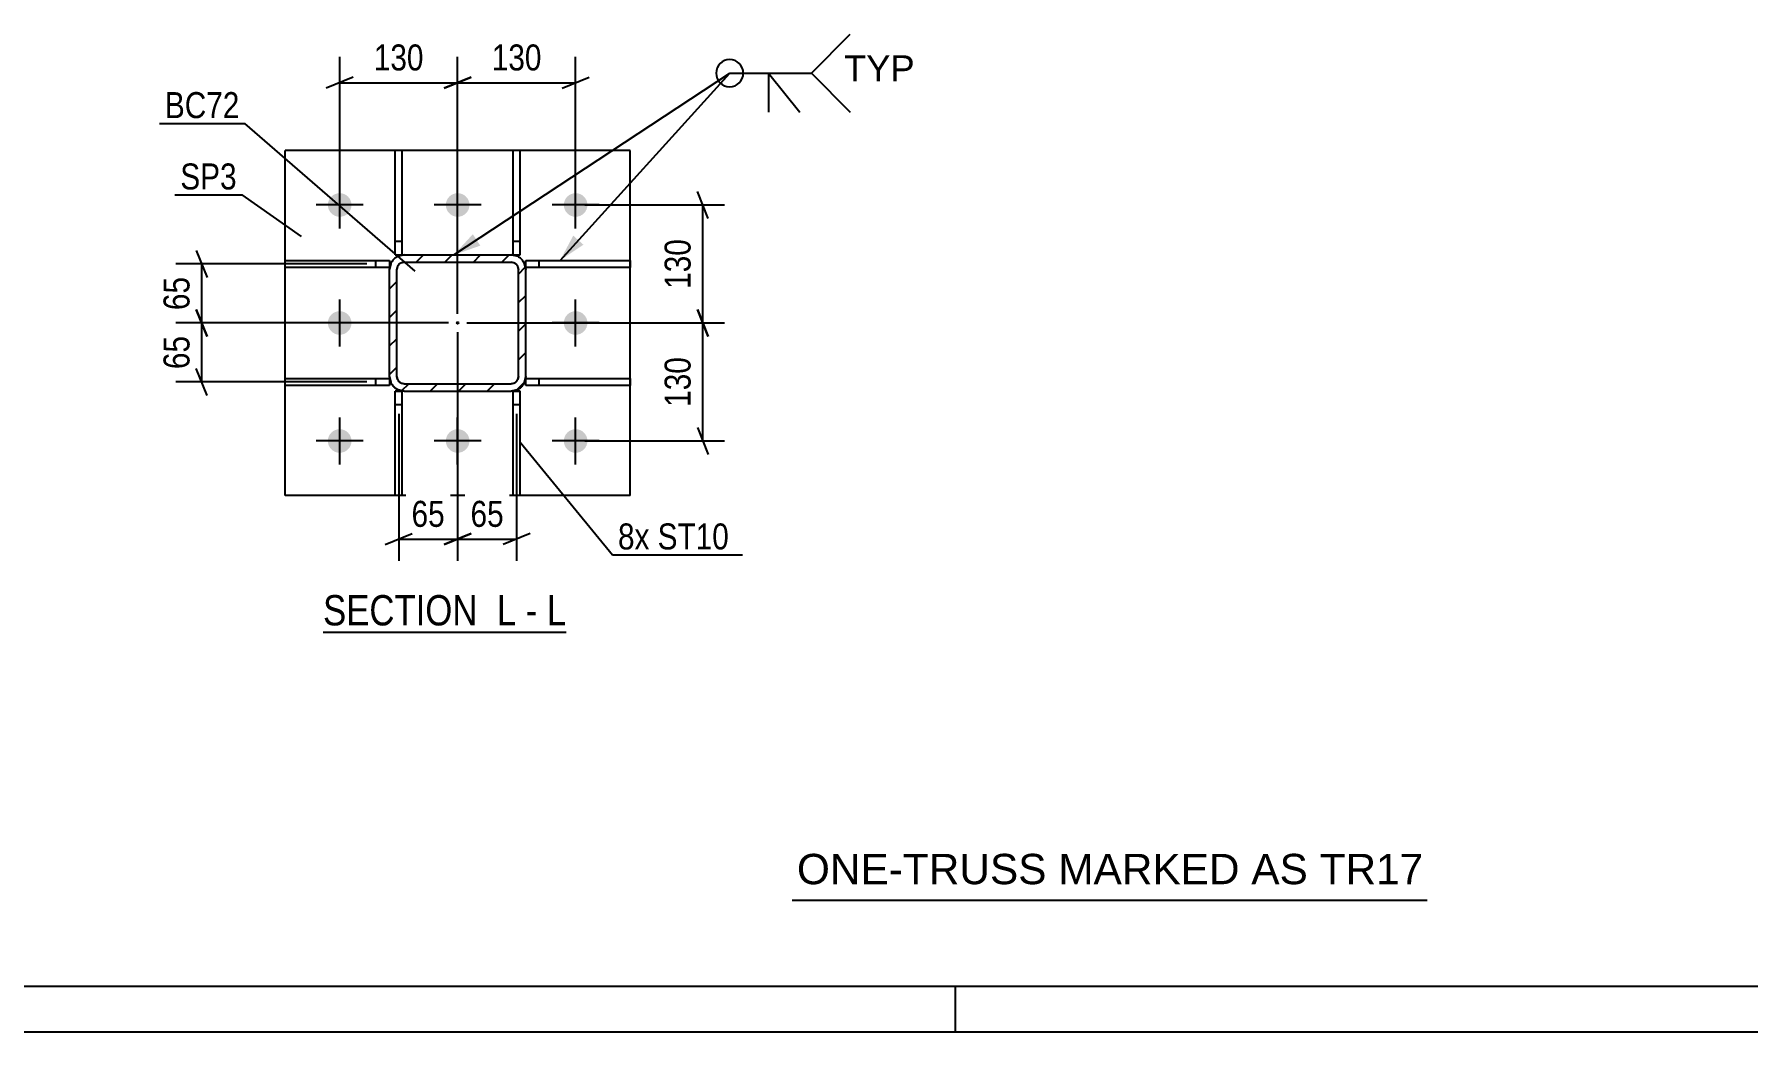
# Model space of a CAD drawing. Header units: millimetres. Extents: x -178 to 1011, y -683 to 158.
# Drawn here: x 489.5 to 678.4, y -683.1 to -573.2 of the extents above; entities that cross this region are included whole.
import ezdxf

# ---------------------------------------------------------------- set-up
doc = ezdxf.new("R2010")
doc.units = ezdxf.units.MM
doc.linetypes.add('DXK_LINE_DOT2', pattern=[3.9198, 1.9599, -1.9599])
doc.linetypes.add('DXK_LINE_DOT3', pattern=[5.9187, 2.979, -0.9799, 0.9799, -0.9799])
doc.styles.add('Arial', font='ARIAL.TTF', dxfattribs={"height": 0.2})
doc.styles.add('Arial Narrow', font='ARIALN.TTF', dxfattribs={"height": 0.2})

# ---------------------------------------------------------------- blocks, each defined once
blk = doc.blocks.new('Unknown-389678143-1162')
at = {"color": 5, "linetype": 'Continuous'}
for p, q in [((-172.96, -678.07), (1006.04, -678.07)), ((591.04, -683.07), (591.04, -678.07)), ((-177.96, -683.07), (1011.04, -683.07))]:
    blk.add_line(p, q, dxfattribs=at)
blk = doc.blocks.new('Unknown-389678143-51731')
at = {"color": 7, "linetype": 'Continuous'}
blk.add_line((573.04, -668.57), (643.04, -668.57), dxfattribs=at)
at = {"color": 7, "style": 'Arial'}
blk.add_text('ONE-TRUSS MARKED AS TR17', height=3.3428, dxfattribs=at).set_placement((573.58, -666.82))
blk = doc.blocks.new('Unknown-389678143-22 - 25110')
at = {"color": 6, "linetype": 'Continuous'}
blk.add_line((521.36, -639.06), (548.16, -639.06), dxfattribs=at)
at = {"color": 0, "linetype": 'Continuous'}
for points in [[(539.47, -638.31), (539.47, -634.81), (521.36, -634.81), (521.36, -638.31)], [(542.65, -638.31), (542.65, -634.81), (540.52, -634.81), (540.52, -638.31)], [(544.98, -638.31), (544.98, -634.81), (543.7, -634.81), (543.7, -638.31)], [(548.16, -638.31), (548.16, -634.81), (546.03, -634.81), (546.03, -638.31)]]:
    blk.add_wipeout(points, dxfattribs=at)
at = {"color": 7, "linetype": 'Continuous', "style": 'Arial Narrow'}
for s, p in [('SECTION ', (521.36, -638.31)), ('L', (540.52, -638.31)), ('L', (546.03, -638.31)), ('-', (543.7, -638.31))]:
    blk.add_text(s, height=3.34, dxfattribs=at).set_placement(p)
blk = doc.blocks.new('Part-389678143-25284 - 25110')
at = {"color": 2, "linetype": 'Continuous'}
for p, q in [((542.29, -597.49), (542.29, -585.99)), ((543.09, -585.99), (542.29, -585.99)), ((543.09, -597.49), (543.09, -585.99)), ((542.29, -597.49), (543.09, -597.49))]:
    blk.add_line(p, q, dxfattribs=at)
at = {"color": 7, "linetype": 'DXK_LINE_DOT2'}
for p, q in [((542.29, -595.99), (543.09, -595.99)), ((542.29, -597.49), (543.09, -597.49))]:
    blk.add_line(p, q, dxfattribs=at)
blk = doc.blocks.new('Part-389678143-25174 - 25110')
at = {"linetype": 'Continuous'}
h = blk.add_hatch(dxfattribs=at)
h.set_pattern_fill('', scale=0.7, style=0, pattern_type=0)
h.set_pattern_definition([(45, (542.7013, -612.3695), (-1.57154, 1.57154), [])])
h.paths.add_polyline_path([(542.09, -612.49), (542.7, -612.37), (543.22, -612.02), (543.57, -611.5), (543.69, -610.89), (543.69, -599.09), (543.57, -598.48), (543.22, -597.96), (542.7, -597.61), (542.09, -597.49), (530.29, -597.49), (529.68, -597.61), (529.16, -597.96), (528.81, -598.48), (528.69, -599.09), (528.69, -610.89), (528.81, -611.5), (529.16, -612.02), (529.68, -612.37), (530.29, -612.49)])
h.paths.add_polyline_path([(530.29, -611.69), (529.98, -611.63), (529.72, -611.46), (529.55, -611.2), (529.49, -610.89), (529.49, -599.09), (529.55, -598.79), (529.72, -598.53), (529.98, -598.35), (530.29, -598.29), (542.09, -598.29), (542.4, -598.35), (542.65, -598.53), (542.83, -598.79), (542.89, -599.09), (542.89, -610.89), (542.83, -611.2), (542.65, -611.46), (542.4, -611.63), (542.09, -611.69)])
blk.add_hatch(color=30, dxfattribs=at).paths.add_polyline_path([(536.19, -605.09, -1), (536.19, -604.89, -1)])
at = {"color": 7, "linetype": 'DXK_LINE_DOT2'}
for p, q in [((528.69, -599.09), (528.81, -598.48)), ((529.68, -597.61), (530.29, -597.49)), ((530.29, -598.29), (529.98, -598.35)), ((530.29, -597.49), (542.09, -597.49)), ((530.29, -598.29), (542.09, -598.29)), ((542.09, -597.49), (542.7, -597.61)), ((542.4, -598.35), (542.09, -598.29)), ((543.57, -598.48), (543.69, -599.09)), ((528.69, -610.89), (528.69, -599.09)), ((529.55, -598.79), (529.49, -599.09)), ((529.49, -610.89), (529.49, -599.09)), ((542.89, -599.09), (542.83, -598.79)), ((542.89, -610.89), (542.89, -599.09)), ((543.69, -610.89), (543.69, -599.09)), ((528.81, -611.5), (528.69, -610.89)), ((529.49, -610.89), (529.55, -611.2)), ((529.98, -611.63), (530.29, -611.69)), ((530.29, -611.69), (542.09, -611.69)), ((542.09, -611.69), (542.4, -611.63)), ((542.83, -611.2), (542.89, -610.89)), ((543.69, -610.89), (543.57, -611.5)), ((530.29, -612.49), (529.68, -612.37)), ((530.29, -612.49), (542.09, -612.49)), ((542.7, -612.37), (542.09, -612.49))]:
    blk.add_line(p, q, dxfattribs=at)
at = {"color": 2, "linetype": 'Continuous'}
for p, q in [((528.81, -598.48), (528.69, -599.09)), ((530.29, -597.49), (529.68, -597.61)), ((529.98, -598.35), (530.29, -598.29)), ((530.29, -597.49), (542.09, -597.49)), ((530.29, -598.29), (542.09, -598.29)), ((542.7, -597.61), (542.09, -597.49)), ((542.09, -598.29), (542.4, -598.35)), ((543.69, -599.09), (543.57, -598.48)), ((528.69, -610.89), (528.69, -599.09)), ((529.49, -599.09), (529.55, -598.79)), ((529.49, -610.89), (529.49, -599.09)), ((542.83, -598.79), (542.89, -599.09)), ((542.89, -610.89), (542.89, -599.09)), ((543.69, -610.89), (543.69, -599.09)), ((528.69, -610.89), (528.81, -611.5)), ((529.55, -611.2), (529.49, -610.89)), ((530.29, -611.69), (529.98, -611.63)), ((530.29, -611.69), (542.09, -611.69)), ((542.4, -611.63), (542.09, -611.69)), ((542.89, -610.89), (542.83, -611.2)), ((543.57, -611.5), (543.69, -610.89)), ((529.68, -612.37), (530.29, -612.49)), ((530.29, -612.49), (542.09, -612.49)), ((542.09, -612.49), (542.7, -612.37))]:
    blk.add_line(p, q, dxfattribs=at)
at = {"color": 7, "linetype": 'DXK_LINE_DOT3'}
blk.add_line((536.19, -604.99), (536.19, -604.99), dxfattribs=at)
at = {"color": 30, "linetype": 'DXK_LINE_DOT3'}
blk.add_line((536.19, -604.99), (536.19, -604.99), dxfattribs=at)
at = {"color": 30, "linetype": 'Continuous'}
blk.add_circle((536.19, -604.99), 0.1, dxfattribs=at)
at = {"color": 7, "linetype": 'DXK_LINE_DOT2'}
for centre, radius, start, end in [((530.29, -599.09), 1.6, 112.5, 157.5), ((530.29, -599.09), 0.8, 112.5, 157.5), ((542.09, -599.09), 0.8, 22.5, 67.5), ((542.09, -599.09), 1.6, 22.5, 67.5), ((530.29, -610.89), 1.6, 202.5, 247.5), ((530.29, -610.89), 0.8, 202.5, 247.5), ((542.09, -610.89), 0.8, 292.5, 337.5), ((542.09, -610.89), 1.6, 292.5, 337.5)]:
    blk.add_arc(centre, radius, start, end, dxfattribs=at)
at = {"color": 2, "linetype": 'Continuous'}
for centre, radius, start, end in [((530.29, -599.09), 1.6, 112.5, 157.5), ((530.29, -599.09), 0.8, 112.5, 157.5), ((542.09, -599.09), 0.8, 22.5, 67.5), ((542.09, -599.09), 1.6, 22.5, 67.5), ((530.29, -610.89), 1.6, 202.5, 247.5), ((530.29, -610.89), 0.8, 202.5, 247.5), ((542.09, -610.89), 0.8, 292.5, 337.5), ((542.09, -610.89), 1.6, 292.5, 337.5)]:
    blk.add_arc(centre, radius, start, end, dxfattribs=at)
blk = doc.blocks.new('Part-389678143-25281 - 25110')
at = {"color": 2, "linetype": 'Continuous'}
for p, q in [((543.69, -598.89), (543.69, -598.09)), ((543.69, -598.09), (555.19, -598.09)), ((555.19, -598.09), (555.19, -598.89)), ((555.19, -598.89), (543.69, -598.89))]:
    blk.add_line(p, q, dxfattribs=at)
at = {"color": 7, "linetype": 'DXK_LINE_DOT2'}
blk.add_line((545.19, -598.89), (545.19, -598.09), dxfattribs=at)
blk = doc.blocks.new('Part-389678143-25177 - 25110')
at = {"color": 2, "linetype": 'Continuous'}
for p, q in [((555.19, -585.99), (517.19, -585.99)), ((517.19, -623.99), (517.19, -585.99)), ((555.19, -623.99), (555.19, -585.99)), ((555.19, -623.99), (517.19, -623.99))]:
    blk.add_line(p, q, dxfattribs=at)
blk = doc.blocks.new('Part-389678143-25279 - 25110')
at = {"color": 2, "linetype": 'Continuous'}
for p, q in [((517.19, -598.09), (528.69, -598.09)), ((517.19, -598.89), (517.19, -598.09)), ((528.69, -598.09), (528.69, -598.89)), ((528.69, -598.89), (517.19, -598.89))]:
    blk.add_line(p, q, dxfattribs=at)
at = {"color": 7, "linetype": 'DXK_LINE_DOT2'}
blk.add_line((527.19, -598.89), (527.19, -598.09), dxfattribs=at)
blk = doc.blocks.new('Part-389678143-25280 - 25110')
at = {"color": 2, "linetype": 'Continuous'}
for p, q in [((517.19, -611.09), (528.69, -611.09)), ((517.19, -611.89), (517.19, -611.09)), ((528.69, -611.09), (528.69, -611.89)), ((528.69, -611.89), (517.19, -611.89))]:
    blk.add_line(p, q, dxfattribs=at)
at = {"color": 7, "linetype": 'DXK_LINE_DOT2'}
blk.add_line((527.19, -611.89), (527.19, -611.09), dxfattribs=at)
blk = doc.blocks.new('Part-389678143-25282 - 25110')
at = {"color": 2, "linetype": 'Continuous'}
for p, q in [((543.69, -611.89), (543.69, -611.09)), ((543.69, -611.09), (555.19, -611.09)), ((555.19, -611.09), (555.19, -611.89)), ((555.19, -611.89), (543.69, -611.89))]:
    blk.add_line(p, q, dxfattribs=at)
at = {"color": 7, "linetype": 'DXK_LINE_DOT2'}
blk.add_line((545.19, -611.89), (545.19, -611.09), dxfattribs=at)
blk = doc.blocks.new('Part-389678143-25283 - 25110')
at = {"color": 2, "linetype": 'Continuous'}
for p, q in [((529.29, -597.49), (529.29, -585.99)), ((530.09, -585.99), (529.29, -585.99)), ((530.09, -597.49), (530.09, -585.99)), ((529.29, -597.49), (530.09, -597.49))]:
    blk.add_line(p, q, dxfattribs=at)
at = {"color": 7, "linetype": 'DXK_LINE_DOT2'}
for p, q in [((529.29, -595.99), (530.09, -595.99)), ((529.29, -597.49), (530.09, -597.49))]:
    blk.add_line(p, q, dxfattribs=at)
blk = doc.blocks.new('Part-389678143-25285 - 25110')
at = {"color": 2, "linetype": 'Continuous'}
for p, q in [((529.29, -612.49), (530.09, -612.49)), ((529.29, -623.99), (529.29, -612.49)), ((530.09, -623.99), (530.09, -612.49)), ((530.09, -623.99), (529.29, -623.99))]:
    blk.add_line(p, q, dxfattribs=at)
at = {"color": 7, "linetype": 'DXK_LINE_DOT2'}
for p, q in [((530.09, -612.49), (529.29, -612.49)), ((529.29, -613.99), (530.09, -613.99))]:
    blk.add_line(p, q, dxfattribs=at)
blk = doc.blocks.new('Part-389678143-25286 - 25110')
at = {"color": 2, "linetype": 'Continuous'}
for p, q in [((542.29, -612.49), (543.09, -612.49)), ((542.29, -623.99), (542.29, -612.49)), ((543.09, -623.99), (543.09, -612.49)), ((543.09, -623.99), (542.29, -623.99))]:
    blk.add_line(p, q, dxfattribs=at)
at = {"color": 7, "linetype": 'DXK_LINE_DOT2'}
for p, q in [((543.09, -612.49), (542.29, -612.49)), ((542.29, -613.99), (543.09, -613.99))]:
    blk.add_line(p, q, dxfattribs=at)
blk = doc.blocks.new('Bolt-389678143-25377 - 25110')
at = {"linetype": 'Continuous'}
for points in [[(523.19, -593.29, -1), (523.19, -590.69, -1)], [(536.19, -593.29, -1), (536.19, -590.69, -1)], [(549.19, -593.29, -1), (549.19, -590.69, -1)], [(523.19, -606.29, -1), (523.19, -603.69, -1)], [(549.19, -606.29, -1), (549.19, -603.69, -1)], [(523.19, -619.29, -1), (523.19, -616.69, -1)], [(536.19, -619.29, -1), (536.19, -616.69, -1)], [(549.19, -619.29, -1), (549.19, -616.69, -1)]]:
    blk.add_hatch(color=1, dxfattribs=at).paths.add_polyline_path(points)
at = {"color": 1, "linetype": 'Continuous'}
for p, q in [((523.19, -594.59), (523.19, -589.39)), ((536.19, -594.59), (536.19, -589.39)), ((549.19, -594.59), (549.19, -589.39)), ((525.79, -591.99), (520.59, -591.99)), ((538.79, -591.99), (533.59, -591.99)), ((551.79, -591.99), (546.59, -591.99)), ((523.19, -607.59), (523.19, -602.39)), ((549.19, -607.59), (549.19, -602.39)), ((525.79, -604.99), (520.59, -604.99)), ((551.79, -604.99), (546.59, -604.99)), ((523.19, -620.59), (523.19, -615.39)), ((536.19, -620.59), (536.19, -615.39)), ((549.19, -620.59), (549.19, -615.39)), ((525.79, -617.99), (520.59, -617.99)), ((538.79, -617.99), (533.59, -617.99)), ((551.79, -617.99), (546.59, -617.99))]:
    blk.add_line(p, q, dxfattribs=at)
blk = doc.blocks.new('StraightDimension-389678143-49885 - 25110')
at = {"color": 7, "linetype": 'Continuous'}
for p, q in [((536.19, -603.99), (536.19, -575.67)), ((549.19, -590.99), (549.19, -575.67)), ((537.69, -577.92), (534.69, -579.12)), ((536.19, -578.52), (549.19, -578.52)), ((547.69, -579.12), (550.69, -577.92))]:
    blk.add_line(p, q, dxfattribs=at)
at = {"color": 0}
blk.add_wipeout([(546.03, -577.77), (546.03, -573.57), (539.35, -573.57), (539.35, -577.77)], dxfattribs=at)
at = {"color": 3, "style": 'Arial Narrow'}
blk.add_text('130', height=2.863, dxfattribs=at).set_placement((539.95, -577.17))
blk = doc.blocks.new('StraightDimension-389678143-49886 - 25110')
at = {"color": 7, "linetype": 'Continuous'}
for p, q in [((523.19, -590.99), (523.19, -575.67)), ((536.19, -603.99), (536.19, -575.67)), ((524.69, -577.92), (521.69, -579.12)), ((523.19, -578.52), (536.19, -578.52)), ((534.69, -579.12), (537.69, -577.92))]:
    blk.add_line(p, q, dxfattribs=at)
at = {"color": 0}
blk.add_wipeout([(533.03, -577.77), (533.03, -573.57), (526.35, -573.57), (526.35, -577.77)], dxfattribs=at)
at = {"color": 3, "style": 'Arial Narrow'}
blk.add_text('130', height=2.863, dxfattribs=at).set_placement((526.95, -577.17))
blk = doc.blocks.new('StraightDimension-389678143-49948 - 25110')
at = {"color": 7, "linetype": 'Continuous'}
for p, q in [((536.19, -605.99), (536.19, -631.2)), ((542.69, -614.99), (542.69, -631.2)), ((534.69, -629.4), (537.69, -628.2)), ((544.19, -628.2), (541.19, -629.4)), ((536.19, -628.8), (542.69, -628.8))]:
    blk.add_line(p, q, dxfattribs=at)
at = {"color": 0}
blk.add_wipeout([(541.87, -628.05), (541.87, -623.85), (537.01, -623.85), (537.01, -628.05)], dxfattribs=at)
at = {"color": 3, "style": 'Arial Narrow'}
blk.add_text('65', height=2.863, dxfattribs=at).set_placement((537.61, -627.45))
blk = doc.blocks.new('StraightDimension-389678143-49949 - 25110')
at = {"color": 7, "linetype": 'Continuous'}
for p, q in [((536.19, -605.99), (536.19, -631.2)), ((529.69, -614.99), (529.69, -631.2)), ((528.19, -629.4), (531.19, -628.2)), ((537.69, -628.2), (534.69, -629.4)), ((529.69, -628.8), (536.19, -628.8))]:
    blk.add_line(p, q, dxfattribs=at)
at = {"color": 0}
blk.add_wipeout([(535.37, -628.05), (535.37, -623.85), (530.51, -623.85), (530.51, -628.05)], dxfattribs=at)
at = {"color": 3, "style": 'Arial Narrow'}
blk.add_text('65', height=2.863, dxfattribs=at).set_placement((531.11, -627.45))
blk = doc.blocks.new('StraightDimension-389678143-50016 - 25110')
at = {"color": 7, "linetype": 'Continuous'}
for p, q in [((526.19, -598.49), (505.14, -598.49)), ((507.39, -596.99), (508.59, -599.99)), ((507.99, -604.99), (507.99, -598.49)), ((508.59, -606.49), (507.39, -603.49)), ((535.19, -604.99), (505.14, -604.99))]:
    blk.add_line(p, q, dxfattribs=at)
at = {"color": 0}
blk.add_wipeout([(507.24, -599.31), (503.04, -599.31), (503.04, -604.17), (507.24, -604.17)], dxfattribs=at)
at = {"color": 3, "style": 'Arial Narrow'}
blk.add_text('65', height=2.863, rotation=90.0002, dxfattribs=at).set_placement((506.64, -603.57))
blk = doc.blocks.new('StraightDimension-389678143-50017 - 25110')
at = {"color": 7, "linetype": 'Continuous'}
for p, q in [((507.39, -603.49), (508.59, -606.49)), ((535.19, -604.99), (505.14, -604.99)), ((507.99, -611.49), (507.99, -604.99)), ((526.19, -611.49), (505.14, -611.49)), ((508.59, -612.99), (507.39, -609.99))]:
    blk.add_line(p, q, dxfattribs=at)
at = {"color": 0}
blk.add_wipeout([(507.24, -605.81), (503.04, -605.81), (503.04, -610.67), (507.24, -610.67)], dxfattribs=at)
at = {"color": 3, "style": 'Arial Narrow'}
blk.add_text('65', height=2.863, rotation=90.0002, dxfattribs=at).set_placement((506.64, -610.07))
blk = doc.blocks.new('StraightDimension-389678143-50054 - 25110')
at = {"color": 7, "linetype": 'Continuous'}
for p, q in [((563.81, -593.49), (562.61, -590.49)), ((550.19, -591.99), (565.61, -591.99)), ((563.21, -604.99), (563.21, -591.99)), ((562.61, -603.49), (563.81, -606.49)), ((537.19, -604.99), (565.61, -604.99))]:
    blk.add_line(p, q, dxfattribs=at)
at = {"color": 0}
blk.add_wipeout([(562.46, -595.15), (558.26, -595.15), (558.26, -601.83), (562.46, -601.83)], dxfattribs=at)
at = {"color": 3, "style": 'Arial Narrow'}
blk.add_text('130', height=2.863, rotation=90.0002, dxfattribs=at).set_placement((561.86, -601.23))
blk = doc.blocks.new('StraightDimension-389678143-50055 - 25110')
at = {"color": 7, "linetype": 'Continuous'}
for p, q in [((563.81, -606.49), (562.61, -603.49)), ((537.19, -604.99), (565.61, -604.99)), ((563.21, -617.99), (563.21, -604.99)), ((562.61, -616.49), (563.81, -619.49)), ((550.19, -617.99), (565.61, -617.99))]:
    blk.add_line(p, q, dxfattribs=at)
at = {"color": 0}
blk.add_wipeout([(562.46, -608.15), (558.26, -608.15), (558.26, -614.83), (562.46, -614.83)], dxfattribs=at)
at = {"color": 3, "style": 'Arial Narrow'}
blk.add_text('130', height=2.863, rotation=90.0002, dxfattribs=at).set_placement((561.86, -614.23))
blk = doc.blocks.new('MarkSet-389678143-25760 - 25110')
at = {"color": 0}
blk.add_wipeout([(557.33, -629.94), (557.33, -626.94), (553.86, -626.94), (553.86, -629.94)], dxfattribs=at)
blk.add_wipeout([(557.33, -629.94), (557.33, -626.94), (553.86, -626.94), (553.86, -629.94)], dxfattribs=at)
at = {"color": 30, "linetype": 'Continuous'}
blk.add_line((543.09, -618.13), (553.26, -630.54), dxfattribs=at)
at = {"color": 0}
blk.add_wipeout([(566.08, -629.94), (566.08, -626.94), (558.23, -626.94), (558.23, -629.94)], dxfattribs=at)
blk.add_wipeout([(566.08, -629.94), (566.08, -626.94), (558.23, -626.94), (558.23, -629.94)], dxfattribs=at)
at = {"color": 30, "linetype": 'Continuous'}
blk.add_line((553.26, -630.54), (567.58, -630.54), dxfattribs=at)
at = {"color": 3, "style": 'Arial Narrow'}
for s, p in [('8x', (553.86, -629.94)), ('ST10', (558.23, -629.94))]:
    blk.add_text(s, height=2.863, dxfattribs=at).set_placement(p)
blk = doc.blocks.new('Mark-389678143-25715 - 25110')
at = {"color": 0}
blk.add_wipeout([(512.15, -582.42), (512.15, -579.42), (503.93, -579.42), (503.93, -582.42)], dxfattribs=at)
blk.add_wipeout([(512.15, -582.42), (512.15, -579.42), (503.93, -579.42), (503.93, -582.42)], dxfattribs=at)
at = {"color": 30, "linetype": 'Continuous'}
for p in [(503.33, -583.02), (531.52, -599.3)]:
    blk.add_line(p, (512.75, -583.02), dxfattribs=at)
at = {"color": 3, "style": 'Arial Narrow'}
blk.add_text('BC72', height=2.863, dxfattribs=at).set_placement((503.93, -582.42))
blk = doc.blocks.new('Mark-389678143-25797 - 25110')
at = {"color": 0}
blk.add_wipeout([(511.84, -590.28), (511.84, -587.28), (505.63, -587.28), (505.63, -590.28)], dxfattribs=at)
blk.add_wipeout([(511.84, -590.28), (511.84, -587.28), (505.63, -587.28), (505.63, -590.28)], dxfattribs=at)
at = {"color": 30, "linetype": 'Continuous'}
for p in [(505.03, -590.88), (519, -595.47)]:
    blk.add_line(p, (512.44, -590.88), dxfattribs=at)
at = {"color": 3, "style": 'Arial Narrow'}
blk.add_text('SP3', height=2.863, dxfattribs=at).set_placement((505.63, -590.28))
blk = doc.blocks.new('WeldMark-389678143-26456 - 25110')
at = {"linetype": 'Continuous'}
for points in [[(538.69, -596.47), (535.77, -597.49), (537.86, -595.21)], [(550.05, -596.37), (547.48, -598.09), (548.93, -595.37)]]:
    blk.add_hatch(color=30, dxfattribs=at).paths.add_polyline_path(points)
at = {"color": 30, "linetype": 'Continuous'}
for p, q in [((535.77, -597.49), (566.17, -577.47)), ((547.48, -598.09), (566.17, -577.47)), ((566.17, -577.47), (575.17, -577.47))]:
    blk.add_line(p, q, dxfattribs=at)
at = {"color": 3, "linetype": 'Continuous'}
for q in [(573.88, -581.76), (570.45, -581.76)]:
    blk.add_line((570.45, -577.47), q, dxfattribs=at)
for start, end in [(90, 270), (270, 90)]:
    blk.add_arc((566.17, -577.47), 1.5, start, end, dxfattribs=at)
at = {"color": 0, "linetype": 'Continuous'}
blk.add_wipeout([(586.54, -578.37), (586.54, -575.37), (578.77, -575.37), (578.77, -578.37)], dxfattribs=at)
blk.add_wipeout([(586.54, -578.37), (586.54, -575.37), (578.77, -575.37), (578.77, -578.37)], dxfattribs=at)
at = {"color": 3, "linetype": 'Continuous'}
for q in [(579.45, -573.18), (579.45, -581.76)]:
    blk.add_line((575.17, -577.47), q, dxfattribs=at)
at = {"color": 3, "linetype": 'Continuous', "style": 'Arial'}
blk.add_text('TYP', height=2.865, dxfattribs=at).set_placement((578.77, -578.37))

msp = doc.modelspace()

# ---------------------------------------------------------------- block references
for name in ['Unknown-389678143-1162', 'Part-389678143-25177 - 25110', 'Part-389678143-25283 - 25110', 'Part-389678143-25284 - 25110', 'Bolt-389678143-25377 - 25110', 'Part-389678143-25279 - 25110', 'Part-389678143-25174 - 25110', 'Part-389678143-25281 - 25110', 'Part-389678143-25280 - 25110', 'Part-389678143-25282 - 25110', 'Part-389678143-25285 - 25110', 'Part-389678143-25286 - 25110', 'Unknown-389678143-51731']:
    msp.add_blockref(name, (0, 0))

# ---------------------------------------------------------------- next in the draw order: block references
for name in ['StraightDimension-389678143-49885 - 25110', 'StraightDimension-389678143-49948 - 25110', 'Unknown-389678143-22 - 25110']:
    msp.add_blockref(name, (0, 0))

# ---------------------------------------------------------------- next in the draw order: block references
for name in ['StraightDimension-389678143-49886 - 25110', 'StraightDimension-389678143-49949 - 25110']:
    msp.add_blockref(name, (0, 0))

# ---------------------------------------------------------------- next in the draw order: block references
for name in ['StraightDimension-389678143-50054 - 25110', 'StraightDimension-389678143-50016 - 25110']:
    msp.add_blockref(name, (0, 0))

# ---------------------------------------------------------------- next in the draw order: block references
for name in ['WeldMark-389678143-26456 - 25110', 'Mark-389678143-25715 - 25110', 'StraightDimension-389678143-50017 - 25110', 'StraightDimension-389678143-50055 - 25110']:
    msp.add_blockref(name, (0, 0))

# ---------------------------------------------------------------- next in the draw order: block references
for name in ['Mark-389678143-25797 - 25110', 'MarkSet-389678143-25760 - 25110']:
    msp.add_blockref(name, (0, 0))

doc.saveas('drawing.dxf')
